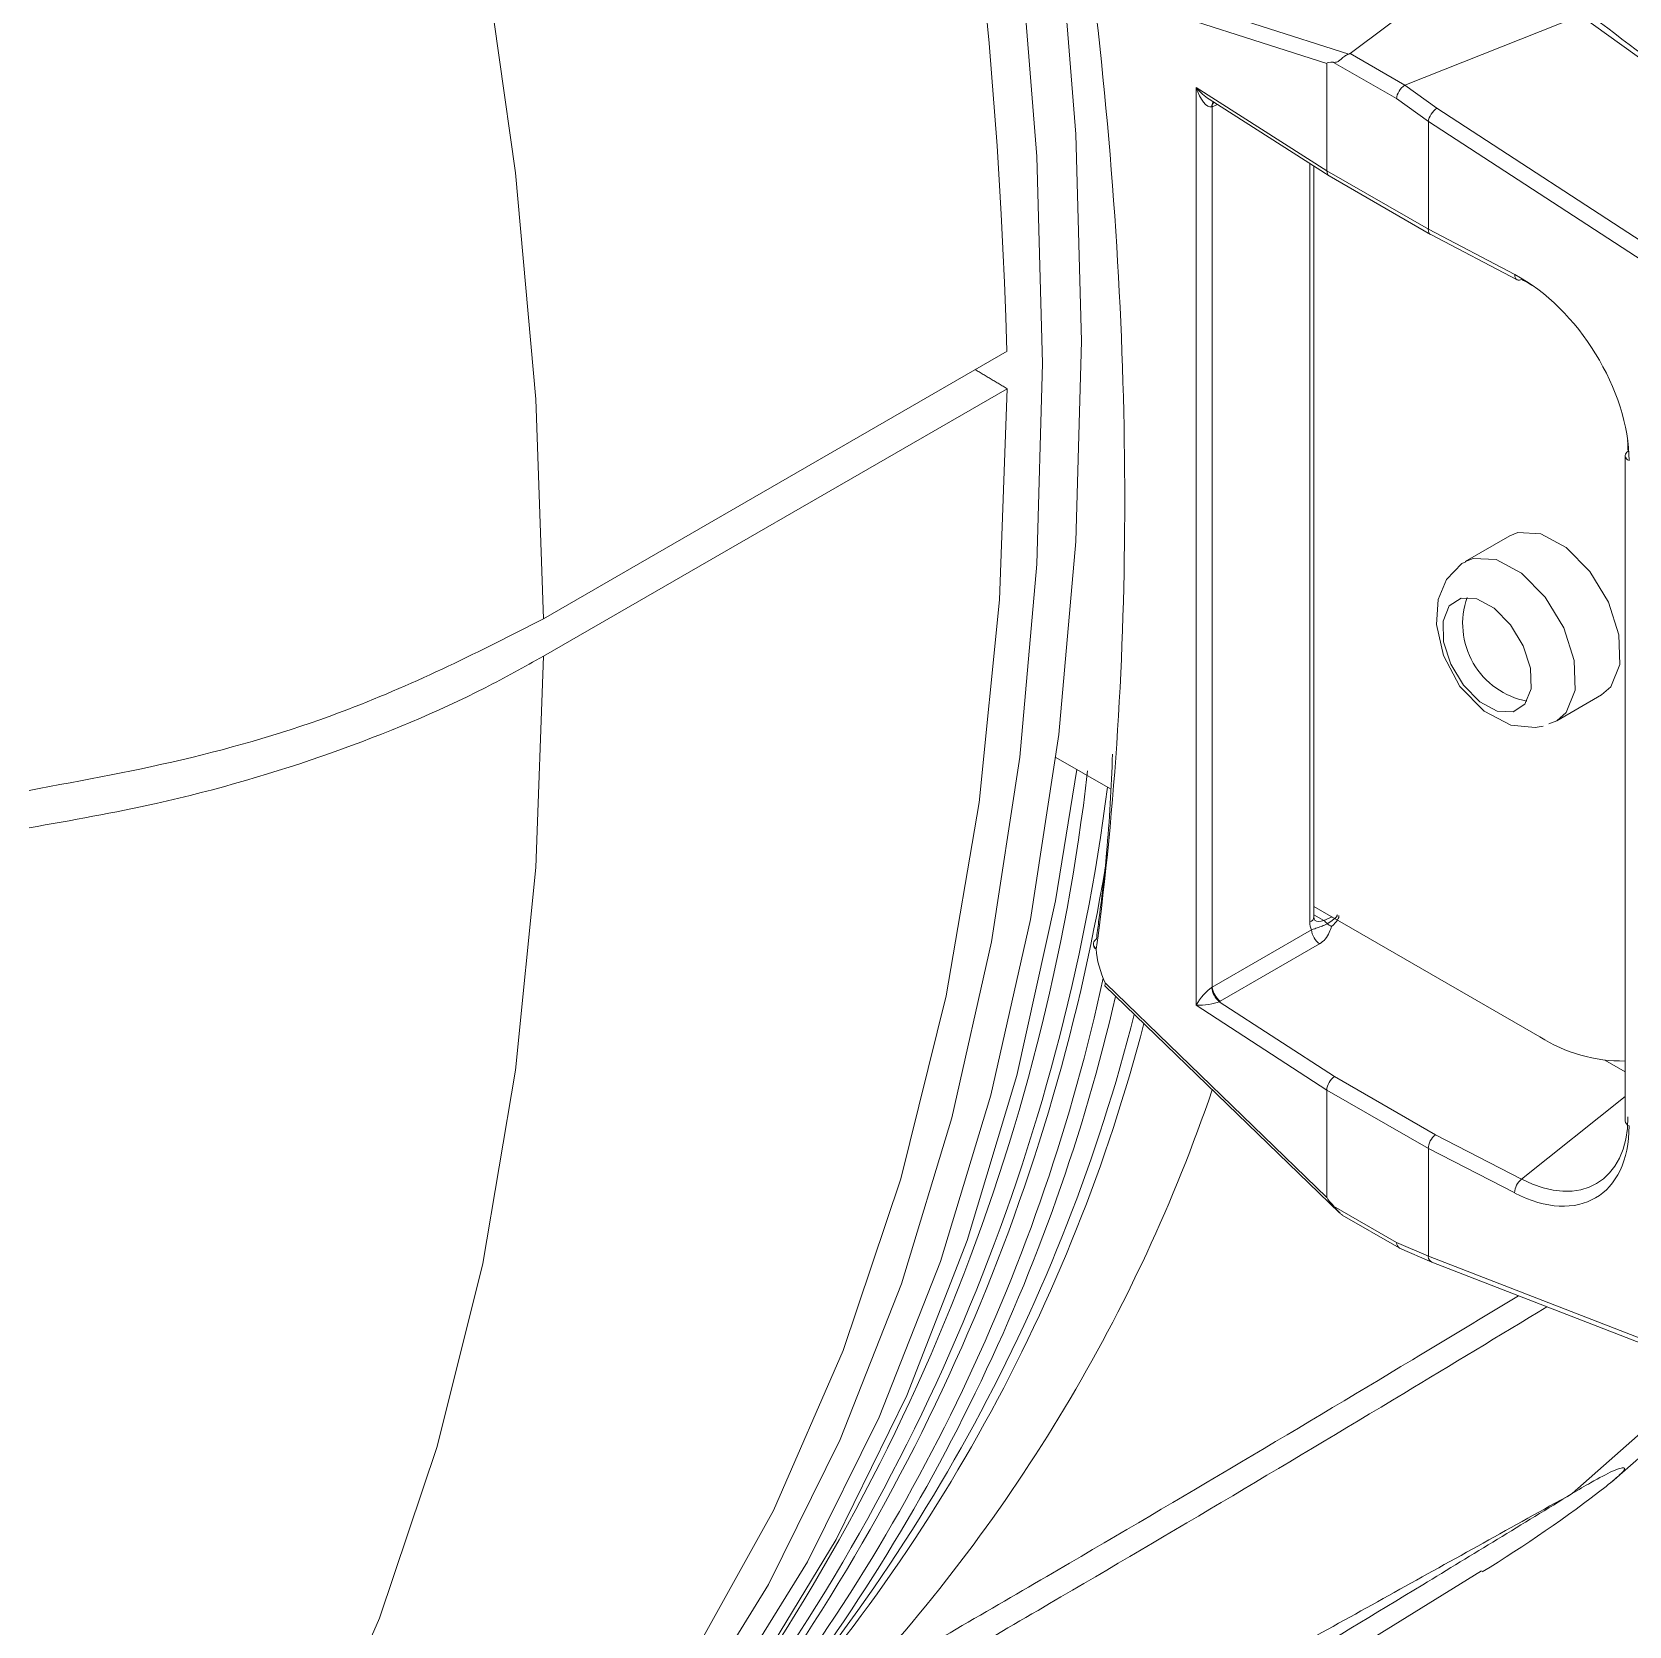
# Model space of a CAD drawing. Extents: x 2 to 136, y 1 to 99.
# Drawn here: x 101.617 to 103.009, y 80.411 to 81.8 of the extents above; entities that cross this region are included whole.
import ezdxf

# ---------------------------------------------------------------- set-up
doc = ezdxf.new("R2010")
doc.units = 0
doc.header["$MEASUREMENT"] = 0
doc.linetypes.add('SLD-Solid', pattern=[0])
doc.layers.add('OBJECT', color=7, linetype='CONTINUOUS')

msp = doc.modelspace()

# ---------------------------------------------------------------- linework, layer by layer
at = {"layer": 'OBJECT', "linetype": 'SLD-Solid', "lineweight": 15}
for p, q in [((102.8775, 81.8644), (102.7661, 81.7811)), ((102.5629, 81.8452), (102.7649, 81.7806)), ((102.7459, 81.7724), (102.5531, 81.8341)), ((102.8139, 81.7535), (102.9655, 81.8136)), ((103.1709, 81.6674), (102.9669, 81.8141)), ((102.8066, 81.7417), (102.7517, 81.7733)), ((102.7661, 81.7811), (102.8139, 81.7535)), ((102.7459, 81.7724), (102.7459, 81.6789)), ((102.632, 81.7515), (102.7459, 81.6789)), ((102.632, 80.9517), (102.632, 81.7515)), ((102.8139, 81.7535), (102.8137, 81.7534)), ((102.8137, 81.7534), (102.8416, 81.7333)), ((102.6432, 81.7411), (102.7479, 81.6743)), ((102.6454, 81.7346), (102.6459, 81.7347)), ((102.6505, 81.7365), (102.6459, 81.7347)), ((102.6459, 81.7347), (102.6459, 80.9674)), ((102.8343, 81.7217), (102.8066, 81.7417)), ((102.8416, 81.7333), (103.1458, 81.5353)), ((102.8343, 81.7218), (102.8343, 81.7217)), ((103.1386, 81.5237), (102.8343, 81.7218)), ((102.8343, 81.6279), (102.8343, 81.7217)), ((102.731, 81.0242), (102.731, 81.6851)), ((102.7346, 81.0287), (102.7346, 81.6828)), ((102.7459, 81.6789), (102.7459, 81.6789)), ((102.7459, 81.6789), (102.8343, 81.6279)), ((102.748, 81.6743), (102.8363, 81.6233)), ((102.8343, 81.6279), (102.8343, 81.6279)), ((102.8343, 81.6279), (102.9096, 81.5884)), ((102.8364, 81.6233), (102.9116, 81.5838)), ((102.4671, 81.5215), (102.0631, 81.2883)), ((102.0631, 81.2557), (102.4671, 81.4889)), ((103.0059, 81.4306), (103.0059, 80.8508)), ((102.9053, 81.3607), (102.8664, 81.3382)), ((102.9464, 81.1996), (102.9853, 81.2221)), ((102.9464, 81.1996), (102.9394, 81.1968)), ((102.5097, 81.1676), (102.5573, 81.1402)), ((102.7346, 81.0378), (102.9315, 80.9241)), ((102.7432, 81.0255), (102.7346, 81.0304)), ((102.7505, 81.0286), (102.7432, 81.0255)), ((102.7324, 81.0174), (102.6459, 80.9674)), ((102.6529, 80.9552), (102.7394, 81.0052)), ((102.5524, 80.9684), (102.757, 80.7706)), ((102.7459, 80.7842), (102.5531, 80.9707)), ((102.6454, 80.9671), (102.6459, 80.9674)), ((102.632, 80.9517), (102.7459, 80.8777)), ((102.6521, 80.9547), (102.6529, 80.9552)), ((102.7525, 80.8895), (102.6521, 80.9547)), ((102.9881, 80.9038), (103.0059, 80.8935)), ((102.8405, 80.8387), (102.7525, 80.8895)), ((102.7459, 80.7842), (102.7459, 80.8777)), ((102.7459, 80.8777), (102.7459, 80.8777)), ((102.7459, 80.8777), (102.8343, 80.8267)), ((103.0059, 80.8722), (102.9156, 80.8001)), ((102.8343, 80.8267), (102.8343, 80.7328)), ((102.8343, 80.8267), (102.9096, 80.788)), ((102.9156, 80.8001), (102.8405, 80.8387)), ((102.8066, 80.7449), (102.7517, 80.7766)), ((102.7593, 80.7688), (102.8089, 80.7401)), ((102.8343, 80.7328), (102.8066, 80.7449)), ((102.8093, 80.74), (102.8373, 80.7278)), ((102.8343, 80.7328), (102.8343, 80.7328)), ((103.1386, 80.6148), (102.8343, 80.7328)), ((102.8374, 80.7277), (103.1417, 80.6097)), ((102.9597, 80.526), (103.0809, 80.6333)), ((102.9939, 80.5359), (103.0972, 80.627))]:
    msp.add_line(p, q, dxfattribs=at)
at = {"layer": 'OBJECT', "linetype": 'SLD-Solid', "lineweight": 15, "flags": 128}
for points in [[(102.1415, 80.2452), (102.2216, 80.3506), (102.2931, 80.4665), (102.3557, 80.5927), (102.4091, 80.7284), (102.4531, 80.8732), (102.4875, 81.0264), (102.5122, 81.1875), (102.527, 81.3557), (102.532, 81.5304), (102.527, 81.7108), (102.5122, 81.8961), (102.4875, 82.0857), (102.4531, 82.2786), (102.4091, 82.4742), (102.3557, 82.6716), (102.2931, 82.87), (102.2216, 83.0685), (102.1415, 83.2664)], [(102.1076, 80.2256), (102.1877, 80.331), (102.2592, 80.4469), (102.3218, 80.5731), (102.3751, 80.7088), (102.4191, 80.8536), (102.4535, 81.0069), (102.4782, 81.1679), (102.4931, 81.3361), (102.498, 81.5108), (102.4931, 81.6912), (102.4782, 81.8765), (102.4535, 82.0661), (102.4191, 82.2591), (102.3751, 82.4546), (102.3218, 82.652), (102.2592, 82.8504), (102.1877, 83.0489), (102.1076, 83.2468)], [(102.0631, 81.2883), (102.0566, 81.4799), (102.0389, 81.6769), (102.0102, 81.8785), (101.9706, 82.0837), (101.9203, 82.2915), (101.8595, 82.5009), (101.7885, 82.711), (101.7077, 82.9208), (101.6173, 83.1293)], [(102.0213, 80.1626), (102.1116, 80.2668), (102.1925, 80.3833), (102.2635, 80.5114), (102.3243, 80.6506), (102.3746, 80.8003), (102.4142, 80.9598), (102.4429, 81.1282), (102.4605, 81.3049), (102.4671, 81.4889)], [(102.9853, 81.2221), (102.9934, 81.2292), (103.0011, 81.2486), (103.0003, 81.2745), (102.9912, 81.303), (102.9751, 81.3297), (102.9544, 81.3506), (102.9323, 81.3624), (102.9122, 81.3635), (102.9053, 81.3607)], [(102.8671, 81.3379), (102.8636, 81.3365), (102.85, 81.3225), (102.8428, 81.3051), (102.8413, 81.2834), (102.8474, 81.2565), (102.8618, 81.2295), (102.8828, 81.2078), (102.9063, 81.1956), (102.9275, 81.1936), (102.9344, 81.1948)], [(102.8666, 81.3383), (102.8734, 81.341), (102.8934, 81.34), (102.9155, 81.3281), (102.9362, 81.3073), (102.9523, 81.2806), (102.9615, 81.2521), (102.9622, 81.2262), (102.9545, 81.2068), (102.9464, 81.1996)], [(102.8628, 81.3064), (102.8524, 81.2996), (102.8471, 81.2862), (102.8476, 81.2684), (102.8539, 81.2488), (102.865, 81.2305), (102.8792, 81.2161), (102.8944, 81.208), (102.9082, 81.2073), (102.9185, 81.2141), (102.9239, 81.2275), (102.9233, 81.2453), (102.917, 81.2648), (102.9059, 81.2832), (102.8917, 81.2976), (102.8766, 81.3057), (102.8628, 81.3064)], [(101.6173, 79.9294), (101.7077, 80.0336), (101.7885, 80.15), (101.8595, 80.2782), (101.9203, 80.4174), (101.9706, 80.5671), (102.0102, 80.7266), (102.0389, 80.895), (102.0566, 81.0717), (102.0631, 81.2557)], [(102.169, 80.265), (102.2479, 80.3702), (102.3182, 80.4859), (102.3798, 80.6115), (102.4323, 80.7465), (102.4756, 80.8904), (102.5094, 81.0426), (102.5279, 81.1571)], [(102.7353, 81.0256), (102.7353, 81.0256), (102.7349, 81.0265), (102.7346, 81.0287)], [(102.3365, 80.1336), (102.7694, 80.3899), (102.8807, 80.4586)]]:
    msp.add_lwpolyline(points, dxfattribs=at)
at = {"layer": 'OBJECT', "linetype": 'SLD-Solid', "lineweight": 15}
for centre, radius, start, end in [((97.9036, 81.391), 4.5653, 1.6388, 25.585), ((102.6516, 81.7345), 0.00619, 138.0804, 179.7259), ((102.6526, 81.7345), 0.00674, 142.7614, 178.146), ((102.9142, 81.5877), 0.00467, 171.7443, 236.497), ((102.9133, 81.5877), 0.00424, 246.7359, 303.6449), ((103.0105, 81.4303), 0.00463, 119.49, 176.0522), ((103.0109, 81.431), 0.00506, 185.2925, 250.02), ((102.9331, 81.2843), 0.0689, 160.733, 259.2616), ((100.7562, 81.3615), 1.793, 322.5433, 353.417), ((100.7869, 81.3686), 1.7823, 322.4893, 352.6837), ((100.8196, 81.3626), 1.7574, 322.3607, 350.9366), ((102.7295, 81.0291), 0.00516, 287.6282, 354.5152), ((102.7362, 81.0157), 0.012, 34.8955, 54.5717), ((102.755, 81.033), 0.0137, 229.5407, 248.5227), ((102.5477, 81.0048), 0.00531, 120.2929, 170.4248), ((102.7506, 81.0197), 0.0184, 187.4744, 232.5266), ((102.5524, 81.0044), 0.01, 172.4421, 180), ((102.5524, 81.0044), 0.01, 180, 182.4655), ((102.5467, 81.0045), 0.00438, 187.4752, 245.8008), ((102.5483, 81.0053), 0.00587, 176.3134, 234.7478), ((100.9443, 81.3234), 1.644, 321.2361, 347.7716), ((102.665, 80.9696), 0.0197, 187.2131, 229.0062), ((102.6641, 80.9698), 0.0184, 187.4754, 232.5246), ((100.9698, 81.328), 1.6341, 321.1916, 346.9626), ((101.0739, 81.3256), 1.5519, 317.3885, 345.752), ((101.1319, 81.3135), 1.5028, 316.772, 345.4368), ((103.0038, 81.0374), 0.1344, 237.4676, 270.91), ((101.2695, 81.3479), 1.4545, 317.0032, 341.1494), ((103.0109, 80.8513), 0.00506, 185.2925, 250.02), ((102.9258, 80.7874), 0.0163, 128.7776, 177.8128), ((102.2713, 81.4574), 1.171, 301.3847, 307.813)]:
    msp.add_arc(centre, radius, start, end, dxfattribs=at)
for centre, major_axis, ratio, start_param, end_param in [((100.311, 82.8452), (-1.5577, 2.9995), 0.54529, 3.803221, 4.099553), ((98.667, 83.0154), (13.5348, -9.6488), 0.094709, 1.299778, 1.31529), ((102.8764, 81.7369), (0.1305, -0.0357), 0.06024, 2.857382, 3.158052), ((102.7398, 81.7883), (0.0269, -0.0062), 0.221608, 5.957084, 6.097685), ((102.6394, 81.7554), (-0.0139, 0.0162), 0.382704, 1.480977, 2.240346), ((102.6394, 81.7554), (-0.0061, 0.0208), 0.380972, 1.644662, 3.12832), ((102.8136, 81.7457), (0.00543, 0.00841), 0.541118, 0.864711, 2.383148), ((102.8411, 81.7259), (0.00565, 0.00825), 0.488283, 0.880431, 2.392513), ((102.7531, 81.6829), (0.00519, 0.00855), 0.594217, 2.369233, 3.154712), ((102.8411, 81.632), (0.00482, 0.00876), 0.560658, 2.344748, 3.152958), ((102.9088, 81.4781), (-0.0726, 0.1139), 0.608944, 3.904062, 5.467262), ((102.9155, 81.4824), (-0.0676, 0.1053), 0.60375, 5.317985, 5.465646), ((102.9155, 81.4824), (-0.0676, 0.1053), 0.60375, 3.902446, 3.993627), ((102.7503, 81.0335), (0.0143, 0.0206), 0.62527, 2.408059, 2.785992), ((102.7438, 81.038), (0.0094, 0.0118), 0.653417, 3.242256, 3.971132), ((102.6449, 80.9751), (0.1099, 0.055), 0.056076, 5.853129, 6.32583), ((102.6455, 80.9673), (0.1107, 0.0629), 0.11127, 5.875651, 6.249662), ((102.5783, 80.9812), (-0.0231, 0.0444), 0.54529, 0.863818, 1.525649), ((102.6394, 80.9555), (0.0095, 0.0123), 0.262244, 0.597902, 2.08156), ((102.6394, 80.9555), (0.0153, 0.0015), 0.233774, 4.17929, 5.662948), ((102.7531, 80.8817), (0.00523, 0.00853), 0.591402, 0.888066, 2.371596), ((102.9155, 80.9033), (-0.0665, 0.1065), 0.60747, 2.343934, 3.907134), ((102.9088, 80.899), (-0.0728, 0.1143), 0.605309, 2.338179, 3.901379), ((102.8411, 80.8309), (0.00479, 0.00878), 0.563255, 0.858917, 2.342447), ((102.8764, 80.6691), (0.1304, -0.1154), 0.036351, 3.173733, 3.474403), ((102.8136, 80.749), (0.00451, 0.00894), 0.611471, 2.321597, 3.176109), ((102.8411, 80.737), (0.00381, 0.00925), 0.627458, 2.280628, 3.1544)]:
    msp.add_ellipse(centre, major_axis=major_axis, ratio=ratio, start_param=start_param, end_param=end_param, dxfattribs=at)
for points, knots in [([(102.7517, 81.7733), (102.7528, 81.7733), (102.7547, 81.7734), (102.7573, 81.7753), (102.7599, 81.7776), (102.7625, 81.7795), (102.7643, 81.7803), (102.7649, 81.7806)], [0, 0, 0, 0, 0.2815, 0.477143, 0.672465, 0.878459, 1, 1, 1, 1]), ([(101.6148, 81.1389), (101.6626, 81.1477), (101.7594, 81.1654), (101.9147, 81.2129), (102.0082, 81.2604), (102.0631, 81.2883)], [0, 0, 0, 0, 0.287513, 0.581795, 1, 1, 1, 1]), ([(102.0631, 81.2557), (102.0464, 81.2464), (101.9897, 81.215), (101.8792, 81.169), (101.7438, 81.129), (101.652, 81.1128), (101.6148, 81.1063)], [0, 0, 0, 0, 0.132965, 0.450433, 0.777108, 1, 1, 1, 1]), ([(102.545, 81.0094), (102.5457, 81.0143), (102.5489, 81.0392), (102.5555, 81.0914), (102.5578, 81.1415), (102.5591, 81.1705)], [0, 0, 0, 0, 0.09544, 0.477224, 1, 1, 1, 1]), ([(102.7461, 81.0225), (102.7446, 81.0218), (102.7414, 81.0203), (102.738, 81.0195), (102.7355, 81.0184), (102.7329, 81.0175), (102.7324, 81.0174)], [0, 0, 0, 0, 0.276389, 0.561765, 0.909297, 1, 1, 1, 1]), ([(102.7394, 81.0052), (102.7413, 81.0064), (102.7455, 81.0093), (102.7477, 81.0148), (102.7493, 81.0185), (102.75, 81.0202)], [0, 0, 0, 0, 0.305418, 0.682483, 1, 1, 1, 1]), ([(102.5531, 80.9707), (102.5531, 80.9706), (102.5528, 80.9703), (102.5524, 80.9696), (102.5521, 80.9688), (102.5524, 80.9686), (102.5525, 80.9685)], [0, 0, 0, 0, 0.024816, 0.292586, 0.805176, 1, 1, 1, 1]), ([(102.7517, 80.7766), (102.7528, 80.7753), (102.7547, 80.7732), (102.7571, 80.7703), (102.7587, 80.7693), (102.7593, 80.7689)], [0, 0, 0, 0, 0.447453, 0.758426, 1, 1, 1, 1]), ([(102.9377, 80.6888), (102.8961, 80.6636), (102.7489, 80.5744), (102.5449, 80.4535), (102.3819, 80.3589), (102.3257, 80.3264)], [0, 0, 0, 0, 0.205007, 0.726102, 1, 1, 1, 1]), ([(102.3333, 80.356), (102.3895, 80.3885), (102.5525, 80.483), (102.7456, 80.5973), (102.882, 80.6798), (102.9128, 80.6985)], [0, 0, 0, 0, 0.289222, 0.839473, 1, 1, 1, 1]), ([(102.9892, 80.5323), (102.9944, 80.5366), (103.0048, 80.5451), (103.0066, 80.5498), (102.997, 80.5469), (102.9794, 80.5378), (102.9652, 80.5293), (102.9597, 80.526)], [0, 0, 0, 0, 0.217938, 0.435238, 0.661578, 0.868607, 1, 1, 1, 1]), ([(102.9597, 80.526), (102.9163, 80.4995), (102.8311, 80.4474), (102.7028, 80.37), (102.5752, 80.2939), (102.4504, 80.2203), (102.369, 80.1731), (102.3301, 80.1505)], [0, 0, 0, 0, 0.206019, 0.404831, 0.608657, 0.812864, 1, 1, 1, 1])]:
    msp.add_open_spline(points, degree=3, knots=knots, dxfattribs=at)
for points in [[(102.4671, 81.4889), (102.4395, 81.5056)], [(102.3393, 80.1816), (102.9597, 80.526)]]:
    msp.add_open_spline(points, degree=1, dxfattribs=at)

doc.saveas('drawing.dxf')
